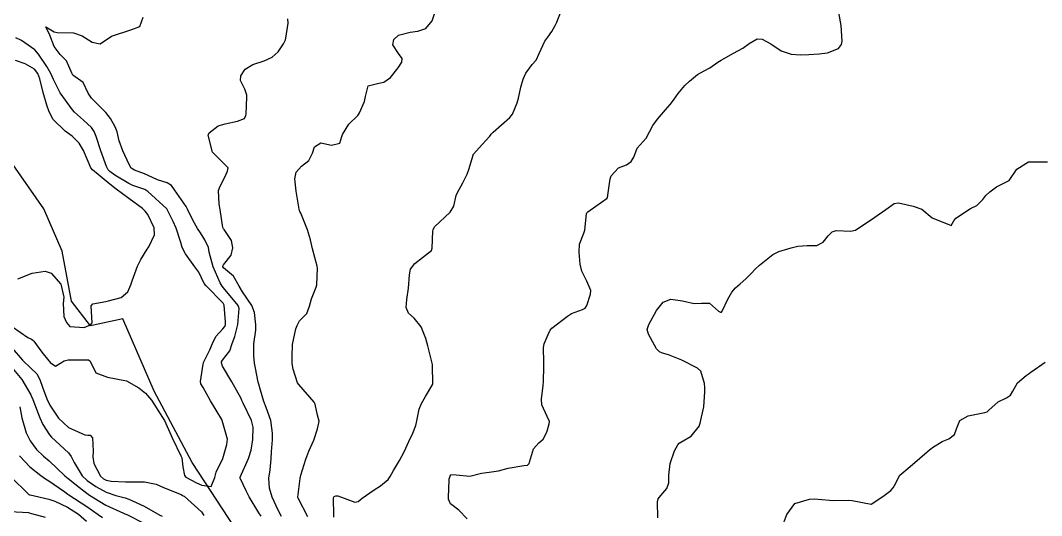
# Model space of a CAD drawing. Header units: metres. Extents: x 292545 to 299085, y 7450245 to 7463078.
# Drawn here: x 293713.6 to 293820.4, y 7462622.7 to 7462674.5 of the extents above; entities that cross this region are included whole.
import ezdxf

# ---------------------------------------------------------------- set-up
doc = ezdxf.new("R2010")
doc.units = ezdxf.units.M
for name, color, linetype in [('Curvas de Nivel 1m', 11, 'Continuous'), ('Curvas de Nivel 5m', 15, 'Continuous'), ('Hidrografia', 140, 'Continuous')]:
    doc.layers.add(name, color=color, linetype=linetype)

msp = doc.modelspace()

# ---------------------------------------------------------------- linework, layer by layer
at = {"layer": 'Curvas de Nivel 1m', "flags": 128}
for points, elevation in [([(293738.77, 7462622.66), (293738.55, 7462623.03), (293737.51, 7462624.68), (293737.2, 7462625.3), (293736.59, 7462626.63), (293736.57, 7462626.69), (293736.57, 7462626.71), (293736.59, 7462626.75), (293737.45, 7462628.68), (293737.75, 7462629.55), (293737.92, 7462630.67), (293737.95, 7462631.96), (293737.78, 7462632.67), (293736.9, 7462634.48), (293736.79, 7462634.69), (293736.76, 7462634.76), (293736.7, 7462634.95), (293735.73, 7462636.7), (293734.73, 7462638.35), (293734.62, 7462638.71), (293734.63, 7462638.81), (293734.74, 7462638.98), (293735.51, 7462639.95), (293735.76, 7462640.7), (293736.02, 7462641.45), (293736.33, 7462642.69), (293736.48, 7462644.36), (293736.37, 7462644.69), (293734.83, 7462646.52), (293734.69, 7462646.71), (293734.51, 7462647.04), (293733.77, 7462648.72), (293733.34, 7462650.26), (293733.26, 7462650.73), (293732.89, 7462651.54), (293732.43, 7462652.27), (293732.13, 7462652.74), (293731.68, 7462653.52), (293731.09, 7462654.75), (293730.93, 7462655.02), (293729.73, 7462656.77), (293729.42, 7462657.24), (293728.96, 7462657.49), (293727.93, 7462657.82), (293726.97, 7462658.27), (293726.59, 7462658.43), (293725.54, 7462658.82), (293725.2, 7462659.05), (293724.98, 7462659.42), (293724.32, 7462660.84), (293723.95, 7462661.9), (293723.73, 7462662.84), (293723.53, 7462663.35), (293723.04, 7462664.23), (293722.56, 7462664.85), (293721.06, 7462666.34), (293720.68, 7462666.88), (293720.18, 7462667.98), (293719.09, 7462668.74), (293719.01, 7462668.9), (293718.45, 7462670.25), (293717.77, 7462670.91), (293717.13, 7462671.77), (293716.68, 7462672.92), (293716.28, 7462673.8), (293717.15, 7462673.27), (293717.44, 7462673.21), (293719.15, 7462673.17), (293720.08, 7462672.88), (293721.13, 7462672.2), (293721.96, 7462672.03), (293723.14, 7462672.85), (293725.15, 7462673.5), (293726.11, 7462673.86), (293726.43, 7462674.81)], 693), ([(293740.89, 7462622.64), (293740.55, 7462623.31), (293739.94, 7462624.65), (293739.65, 7462625.58), (293739.6, 7462626.65), (293739.73, 7462627.52), (293739.83, 7462628.65), (293739.87, 7462629.4), (293739.95, 7462630.65), (293739.97, 7462631.33), (293739.79, 7462632.65), (293739.32, 7462634.02), (293739.07, 7462634.66), (293738.7, 7462635.84), (293738.52, 7462636.47), (293738.48, 7462636.66), (293738.19, 7462638.13), (293738.09, 7462638.67), (293738, 7462639.42), (293738.02, 7462640.67), (293738.23, 7462642.12), (293738.24, 7462642.67), (293738.07, 7462643.95), (293737.82, 7462644.67), (293736.82, 7462646.12), (293736.47, 7462646.69), (293735.9, 7462647.75), (293734.85, 7462648.63), (293734.79, 7462648.71), (293734.78, 7462648.79), (293734.86, 7462648.93), (293735.63, 7462649.94), (293735.82, 7462650.7), (293735.69, 7462651.49), (293734.9, 7462652.64), (293734.84, 7462652.71), (293734.77, 7462652.85), (293734.48, 7462654.71), (293734.38, 7462655.26), (293734.32, 7462656.72), (293734.5, 7462657.17), (293734.97, 7462658.08), (293735.25, 7462658.71), (293735.34, 7462659.06), (293734.98, 7462659.43), (293733.71, 7462660.72), (293733.25, 7462662.49), (293733.35, 7462662.73), (293734.3, 7462663.45), (293735.03, 7462663.68), (293736.3, 7462663.96), (293737.04, 7462664.22), (293737.19, 7462664.53), (293737.21, 7462664.68), (293737.29, 7462666.45), (293737.28, 7462666.68), (293737.07, 7462667.3), (293736.61, 7462668.21), (293736.67, 7462668.69), (293737.1, 7462669.37), (293737.9, 7462669.87), (293739.11, 7462670.24), (293739.93, 7462670.65), (293740.57, 7462671.19), (293741.13, 7462672.03), (293741.31, 7462672.46), (293741.36, 7462672.63), (293741.59, 7462674.19), (293741.56, 7462674.63)], 694), ([(293746.38, 7462622.57), (293746.36, 7462622.75), (293746.33, 7462624.57), (293746.41, 7462624.73), (293746.58, 7462624.79), (293746.81, 7462624.8), (293747.45, 7462624.56), (293748.57, 7462624.13), (293748.92, 7462624.19), (293749.34, 7462624.54), (293750.58, 7462625.41), (293751.26, 7462625.84), (293752.04, 7462626.51), (293752.27, 7462626.83), (293752.6, 7462627.45), (293753.24, 7462628.49), (293753.73, 7462629.38), (293754.23, 7462630.48), (293754.65, 7462631.36), (293754.96, 7462632.16), (293755.03, 7462632.47), (293755.29, 7462633.85), (293755.54, 7462634.46), (293755.97, 7462635.19), (293756.71, 7462636.45), (293756.68, 7462638.45), (293756.68, 7462638.51), (293756.22, 7462640.46), (293756, 7462641.23), (293755.49, 7462642.46), (293754.79, 7462643.36), (293754.19, 7462643.87), (293753.95, 7462644.48), (293754, 7462645.3), (293754.19, 7462646.48), (293754.27, 7462647.9), (293754.4, 7462648.48), (293754.86, 7462649.08), (293755.64, 7462649.69), (293756.59, 7462650.45), (293756.67, 7462650.66), (293756.74, 7462652.45), (293756.75, 7462652.6), (293756.91, 7462652.92), (293758.54, 7462654.43), (293758.93, 7462655.08), (293759.18, 7462656.18), (293759.27, 7462656.42), (293759.87, 7462657.5), (293760.32, 7462658.41), (293760.48, 7462658.9), (293760.93, 7462660.4), (293760.95, 7462660.45), (293760.99, 7462660.51), (293761.89, 7462661.52), (293762.67, 7462662.38), (293762.83, 7462662.58), (293763.03, 7462662.8), (293764.79, 7462664.35), (293765.05, 7462664.67), (293765.54, 7462665.86), (293765.67, 7462666.34), (293765.93, 7462667.49), (293766.17, 7462668.34), (293766.45, 7462668.98), (293767.11, 7462669.87), (293767.51, 7462670.32), (293767.83, 7462671.03), (293768.45, 7462672.31), (293768.73, 7462672.72), (293769.15, 7462673.33), (293769.5, 7462673.95), (293769.68, 7462674.29), (293770.09, 7462675.37)], 696), ([(293760.32, 7462622.4), (293759.43, 7462623.29), (293758.57, 7462623.97), (293758.38, 7462624.43), (293758.36, 7462624.65), (293758.44, 7462626.43), (293758.45, 7462626.58), (293758.6, 7462627.04), (293759.17, 7462626.99), (293760.6, 7462626.85), (293761.82, 7462627.17), (293762.6, 7462627.26), (293763.59, 7462627.39), (293764.61, 7462627.67), (293766.23, 7462627.95), (293766.61, 7462628), (293766.78, 7462628.16), (293766.83, 7462628.33), (293767.26, 7462629.7), (293767.81, 7462630.32), (293768.26, 7462630.7), (293768.65, 7462631.44), (293768.9, 7462632.31), (293768.91, 7462632.55), (293768.67, 7462633.1), (293768.11, 7462634.32), (293768.1, 7462634.9), (293768.25, 7462636.31), (293768.28, 7462636.76), (293768.34, 7462638.31), (293768.33, 7462638.72), (293768.31, 7462640.31), (293768.38, 7462640.69), (293768.77, 7462641.67), (293768.99, 7462642.1), (293769.16, 7462642.3), (293770.8, 7462643.58), (293771.23, 7462643.84), (293772.36, 7462644.26), (293772.66, 7462644.41), (293772.81, 7462644.68), (293773.22, 7462645.86), (293773.25, 7462646.26), (293772.84, 7462647.23), (293772.31, 7462648.27), (293772.13, 7462649), (293772.02, 7462650.27), (293772.07, 7462651.09), (293772.52, 7462652.26), (293772.61, 7462652.56), (293772.8, 7462654.26), (293772.82, 7462654.36), (293772.93, 7462654.49), (293773.76, 7462655.08), (293774.94, 7462655.91), (293775.02, 7462656.15), (293775.03, 7462656.23), (293775.27, 7462657.93), (293775.36, 7462658.23), (293776.14, 7462659.06), (293776.98, 7462659.4), (293777.47, 7462659.72), (293777.73, 7462660.2), (293778.07, 7462661.13), (293779.01, 7462662.19), (293779.72, 7462663.49), (293780.21, 7462664.17), (293781.05, 7462665.15), (293781.52, 7462665.69), (293781.87, 7462666.15), (293782.37, 7462666.85), (293783.08, 7462667.66), (293783.57, 7462668.13), (293784.4, 7462668.81), (293785.1, 7462669.22), (293785.68, 7462669.53), (293786.53, 7462670.1), (293786.88, 7462670.32), (293787.12, 7462670.46), (293788.16, 7462671.04), (293789.13, 7462671.58), (293789.8, 7462672.06), (293790.64, 7462672.54), (293791.14, 7462672.51), (293792.05, 7462672.03), (293793.13, 7462671.3), (293794.18, 7462670.95), (293795.12, 7462670.87), (293796.04, 7462670.91), (293797.12, 7462670.98), (293797.98, 7462671.1), (293799.13, 7462671.56), (293799.44, 7462671.95), (293799.5, 7462672.3), (293799.4, 7462673.95), (293799.17, 7462675.32)], 697), ([(293712.78, 7462642.46), (293714.39, 7462641.33), (293714.76, 7462641.15), (293714.9, 7462641.08), (293715.03, 7462640.95), (293715.86, 7462639.82), (293716.59, 7462638.92), (293716.65, 7462638.84), (293716.73, 7462638.73), (293717.29, 7462638.35), (293718.2, 7462638.91), (293718.62, 7462639.02), (293718.73, 7462639.02), (293720.59, 7462639.02), (293720.74, 7462639.01), (293720.91, 7462638.87), (293721.51, 7462637.65), (293722.72, 7462637.18), (293724.71, 7462636.83), (293725.98, 7462636.09), (293726.7, 7462635.52), (293727.32, 7462634.79), (293728.46, 7462632.99), (293728.61, 7462632.78), (293728.66, 7462632.67), (293729.53, 7462630.77), (293730.39, 7462628.98), (293730.48, 7462628.76), (293730.6, 7462627.81), (293730.75, 7462626.91), (293730.89, 7462626.76), (293732.01, 7462626.16), (293732.58, 7462625.9), (293733.54, 7462625.76), (293733.93, 7462626.72), (293734.06, 7462627.26), (293734.61, 7462628.36), (293734.73, 7462628.59), (293734.77, 7462628.71), (293735.19, 7462630.15), (293735.25, 7462630.7), (293734.72, 7462632.65), (293734.69, 7462632.71), (293734.66, 7462632.76), (293733.5, 7462634.72), (293732.71, 7462636.12), (293732.49, 7462636.51), (293732.44, 7462636.73), (293732.73, 7462638.55), (293732.75, 7462638.71), (293732.76, 7462638.73), (293733.42, 7462640.06), (293733.69, 7462640.72), (293734.05, 7462641.43), (293734.78, 7462642.23), (293734.99, 7462642.5), (293735.05, 7462642.71), (293735.06, 7462642.98), (293734.93, 7462644.71), (293734.81, 7462644.93), (293733.02, 7462646.73), (293732.84, 7462647), (293732.27, 7462648.16), (293731.86, 7462648.74), (293730.87, 7462650.1), (293730.54, 7462650.76), (293730.39, 7462651.26), (293729.88, 7462652.77), (293729.59, 7462653.45), (293728.92, 7462654.78), (293726.95, 7462656.6), (293726.61, 7462656.81), (293725.37, 7462657.23), (293724.96, 7462657.42), (293723.49, 7462658.32), (293722.97, 7462658.68), (293722.8, 7462658.85), (293722.63, 7462659.21), (293722.03, 7462660.86), (293721.53, 7462662.35), (293721.33, 7462662.87), (293721.03, 7462663.3), (293720.22, 7462664.07), (293719.26, 7462664.9), (293719.05, 7462665.13), (293717.78, 7462666.91), (293717.09, 7462668.29), (293716.8, 7462668.92), (293716.36, 7462669.67), (293715.51, 7462670.94), (293715.12, 7462671.39), (293713.73, 7462672.37), (293713.14, 7462672.66)], 692), ([(293713.34, 7462647.46), (293714.84, 7462648.05), (293716.2, 7462648.29), (293716.84, 7462648.07), (293717.83, 7462646.91), (293718.16, 7462645.57), (293718.09, 7462644.91), (293718.17, 7462643.52), (293718.42, 7462642.9), (293718.78, 7462642.49), (293720.29, 7462642.39), (293720.78, 7462642.6), (293720.96, 7462642.69), (293721.12, 7462642.87), (293721.02, 7462644.65), (293721.19, 7462644.87), (293722.55, 7462645.12), (293722.82, 7462645.16), (293724.13, 7462645.53), (293724.83, 7462646.12), (293725.14, 7462646.83), (293725.28, 7462647.27), (293725.85, 7462648.81), (293726.19, 7462649.48), (293726.88, 7462650.56), (293726.98, 7462650.7), (293727.03, 7462650.8), (293727.62, 7462652.07), (293727.61, 7462652.79), (293726.92, 7462654.18), (293726.66, 7462654.55), (293726.39, 7462654.81), (293724.94, 7462655.87), (293723.61, 7462656.84), (293722.96, 7462657.35), (293721.14, 7462658.87), (293720.98, 7462659.08), (293720.21, 7462660.88), (293719.77, 7462661.64), (293719.02, 7462662.38), (293718.31, 7462662.91), (293717.04, 7462664.14), (293716.61, 7462664.92), (293716.36, 7462665.62), (293715.99, 7462666.93), (293715.63, 7462668.39), (293715.43, 7462668.94), (293715.1, 7462669.37), (293714.1, 7462669.95), (293713.11, 7462670.28)], 691), ([(293780.23, 7462622.49), (293780.21, 7462624.17), (293780.27, 7462624.47), (293780.57, 7462624.83), (293781.17, 7462625.57), (293781.38, 7462626.16), (293781.4, 7462626.95), (293781.52, 7462628.16), (293781.98, 7462629.5), (293782.32, 7462630.14), (293782.47, 7462630.31), (293782.64, 7462630.39), (293783.74, 7462631.03), (293784.59, 7462632.12), (293784.61, 7462632.17), (293784.67, 7462632.39), (293785.06, 7462634.11), (293785.17, 7462635.65), (293785.17, 7462636.11), (293785.14, 7462636.53), (293784.73, 7462637.82), (293784.4, 7462638.12), (293782.74, 7462638.97), (293781.37, 7462639.53), (293780.75, 7462639.72), (293780.43, 7462639.84), (293780.11, 7462640.17), (293779.28, 7462641.68), (293779.13, 7462642.18), (293779.3, 7462642.69), (293780.12, 7462644.17), (293780.81, 7462645.03), (293781.62, 7462645.35), (293782.81, 7462645.18), (293784.03, 7462644.91), (293784.81, 7462644.92), (293785.64, 7462644.94), (293786.6, 7462644.09), (293786.72, 7462644.01), (293786.8, 7462643.98), (293786.9, 7462643.99), (293786.98, 7462644.09), (293787.55, 7462645.34), (293787.97, 7462646.08), (293788.37, 7462646.54), (293788.84, 7462646.95), (293789.43, 7462647.48), (293790.04, 7462648.06), (293790.43, 7462648.48), (293790.86, 7462648.89), (293792.26, 7462650.03), (293792.88, 7462650.34), (293794.17, 7462650.72), (293794.88, 7462650.89), (293795.86, 7462650.96), (293796.88, 7462650.97), (293797.53, 7462651.32), (293798.04, 7462651.96), (293798.47, 7462652.39), (293798.9, 7462652.52), (293800.4, 7462652.44), (293800.9, 7462652.55), (293802.92, 7462653.9), (293804.09, 7462654.73), (293804.94, 7462655.35), (293805.41, 7462655.4), (293806.93, 7462655.06), (293807.85, 7462654.77), (293808.92, 7462653.83), (293810.91, 7462653.03), (293811.19, 7462653.53), (293811.38, 7462653.8), (293812.93, 7462654.81), (293813.58, 7462655.13), (293814.21, 7462655.77), (293814.54, 7462656.17), (293814.95, 7462656.55), (293815.63, 7462657.08), (293816.96, 7462657.74), (293817.77, 7462658.94), (293818.99, 7462659.71), (293820.99, 7462659.69)], 698), ([(293712.75, 7462640.21), (293713.85, 7462638.96), (293714.72, 7462638.14), (293715.32, 7462637.54), (293715.64, 7462636.94), (293715.93, 7462636.15), (293716.38, 7462634.92), (293716.68, 7462634.28), (293717.59, 7462632.91), (293718.65, 7462631.95), (293720.36, 7462631.17), (293720.65, 7462631.15), (293720.92, 7462631.15), (293721.14, 7462630.87), (293721.22, 7462629.46), (293721.17, 7462628.87), (293721.29, 7462628.19), (293722, 7462626.86), (293722.31, 7462626.58), (293722.59, 7462626.44), (293723.1, 7462626.33), (293724.59, 7462626.26), (293725.16, 7462626.25), (293726.59, 7462626.27), (293727.79, 7462626), (293728.58, 7462625.65), (293730.41, 7462624.93), (293730.57, 7462624.84), (293730.63, 7462624.81), (293730.73, 7462624.76), (293732.55, 7462623.13), (293732.8, 7462622.73)], 693), ([(293793.43, 7462622.01), (293793.73, 7462622.83), (293794.56, 7462624), (293796.1, 7462624.45), (293796.57, 7462624.49), (293798.19, 7462624.33), (293798.57, 7462624.31), (293800.16, 7462624.34), (293800.57, 7462624.31), (293802.56, 7462623.91), (293803.75, 7462624.72), (293804.59, 7462625.35), (293804.84, 7462625.62), (293805, 7462625.88), (293805.53, 7462626.94), (293806.61, 7462627.86), (293808.63, 7462629.59), (293808.77, 7462629.7), (293808.94, 7462629.83), (293809.98, 7462630.48), (293810.65, 7462630.75), (293811.25, 7462631.2), (293811.48, 7462631.8), (293811.8, 7462632.67), (293812.68, 7462633.17), (293814.41, 7462633.49), (293814.68, 7462633.57), (293814.77, 7462633.67), (293814.83, 7462633.76), (293815.82, 7462634.62), (293816.7, 7462635.02), (293817.1, 7462635.33), (293817.34, 7462635.73), (293817.85, 7462636.59), (293818.73, 7462637.38), (293818.94, 7462637.51), (293819.24, 7462637.71), (293820.74, 7462638.76)], 699), ([(293712.73, 7462638.22), (293713.75, 7462636.96), (293714.7, 7462635.36), (293714.82, 7462635.08), (293714.88, 7462634.95), (293715.03, 7462634.6), (293715.65, 7462632.94), (293715.96, 7462632.24), (293716.65, 7462631.16), (293716.87, 7462630.92), (293718.63, 7462629.3), (293718.91, 7462628.9), (293719.23, 7462628.28), (293720.06, 7462626.89), (293720.59, 7462626.38), (293721.49, 7462625.77), (293722.58, 7462625.17), (293723.6, 7462624.84), (293724.57, 7462624.58), (293724.94, 7462624.45), (293726.56, 7462623.72), (293728.19, 7462622.79), (293728.42, 7462622.66)], 694), ([(293713.51, 7462628.96), (293714.61, 7462627.84), (293715.75, 7462626.93), (293716.25, 7462626.58), (293716.59, 7462626.36), (293718.26, 7462625.22), (293718.57, 7462624.98), (293718.69, 7462624.9), (293720.56, 7462623.69), (293721.74, 7462622.86), (293722.2, 7462622.52)], 696), ([(293712.59, 7462626.83), (293714.51, 7462624.95), (293714.57, 7462624.91), (293714.62, 7462624.9), (293716.57, 7462624.46), (293717.22, 7462624.25), (293718.55, 7462623.62), (293719.67, 7462622.89), (293720.54, 7462622.15)], 697), ([(293712.55, 7462623.17), (293714.46, 7462623.04), (293714.54, 7462623.01), (293714.79, 7462622.95), (293716.19, 7462622.58)], 698)]:
    msp.add_lwpolyline(points, dxfattribs=dict(at, elevation=elevation))
at = {"layer": 'Curvas de Nivel 5m', "elevation": 695, "flags": 128}
for points in [[(293743.66, 7462622.6), (293742.64, 7462624.55), (293742.62, 7462624.62), (293742.62, 7462624.66), (293742.85, 7462626.62), (293742.92, 7462626.94), (293743.44, 7462628.61), (293743.76, 7462629.47), (293744.27, 7462630.6), (293744.66, 7462631.81), (293744.81, 7462632.44), (293744.83, 7462632.59), (293744.67, 7462633.22), (293744.44, 7462634.36), (293744.32, 7462634.6), (293742.71, 7462636.43), (293742.59, 7462636.61), (293742.13, 7462638.02), (293742.02, 7462638.62), (293742.01, 7462639.35), (293742.07, 7462640.62), (293742.4, 7462642.23), (293742.53, 7462642.61), (293742.79, 7462643.09), (293743.54, 7462643.86), (293743.83, 7462644.6), (293744.03, 7462645.38), (293744.54, 7462646.59), (293744.6, 7462646.83), (293744.68, 7462648.59), (293744.63, 7462648.81), (293744.15, 7462650.6), (293743.94, 7462651.55), (293743.64, 7462652.6), (293742.92, 7462654.32), (293742.82, 7462654.51), (293742.78, 7462654.61), (293742.76, 7462654.77), (293742.45, 7462656.62), (293742.29, 7462657.94), (293742.44, 7462658.62), (293742.98, 7462659.25), (293743.76, 7462659.83), (293744.15, 7462660.6), (293744.35, 7462661.25), (293745.01, 7462661.67), (293746.14, 7462661.44), (293747.01, 7462661.64), (293747.22, 7462662.36), (293747.28, 7462662.56), (293747.96, 7462663.63), (293748.88, 7462664.54), (293748.95, 7462664.63), (293749.05, 7462664.81), (293749.59, 7462666), (293749.68, 7462666.53), (293749.97, 7462667.64), (293751.08, 7462667.91), (293751.59, 7462668.01), (293752.29, 7462668.5), (293753.1, 7462669.53), (293753.47, 7462670.12), (293753.51, 7462670.49), (293753.12, 7462671.01), (293752.56, 7462671.93), (293752.66, 7462672.5), (293753.14, 7462672.93), (293754.36, 7462673.26), (293755.15, 7462673.37), (293756, 7462673.62), (293756.65, 7462674.45), (293757.18, 7462676.04)], [(293713.55, 7462634.09), (293713.76, 7462632.96), (293714.23, 7462631.37), (293714.41, 7462630.95), (293714.64, 7462630.53), (293715.31, 7462629.62), (293716.04, 7462628.93), (293716.62, 7462628.44), (293718.25, 7462626.9), (293718.59, 7462626.61), (293719.79, 7462625.68), (293720.57, 7462625.06), (293720.68, 7462624.98), (293720.84, 7462624.88), (293722.56, 7462623.82), (293724.4, 7462622.98), (293724.54, 7462622.92), (293724.74, 7462622.83), (293726.53, 7462621.95)]]:
    msp.add_lwpolyline(points, dxfattribs=at)
at = {"layer": 'Hidrografia', "elevation": 701.15}
msp.add_lwpolyline([(293719.34, 7462562.85), (293729.65, 7462578.3), (293736.07, 7462581.99), (293738.73, 7462582.73), (293739.99, 7462586.93), (293740.8, 7462591.65), (293742.2, 7462595.43), (293745.23, 7462598.23), (293744.34, 7462600.22), (293739.18, 7462616.68), (293731.57, 7462628.29), (293727.58, 7462635.74), (293724.33, 7462643.3), (293720.93, 7462642.56), (293718.94, 7462645.14), (293717.98, 7462650.37), (293716.06, 7462654.79), (293709.63, 7462663.98)], dxfattribs=at)

doc.saveas('drawing.dxf')
